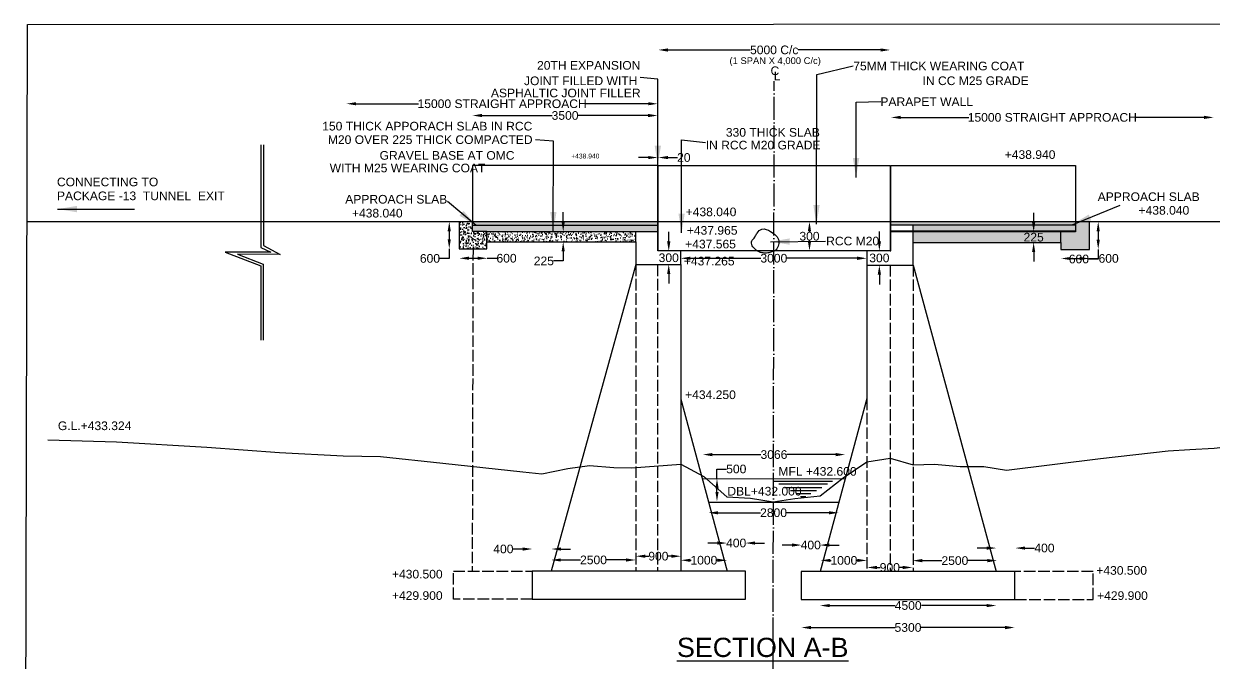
# Model space of a CAD drawing. Header units: inches. Extents: x -4107 to -2068, y -1295 to 315.
# Drawn here: x -4107 to -2868, y -350 to 315 of the extents above; entities that cross this region are included whole.
import ezdxf

# ---------------------------------------------------------------- set-up
doc = ezdxf.new("R2010")
doc.units = ezdxf.units.IN
doc.header["$MEASUREMENT"] = 0
doc.linetypes.add('ACAD_ISO02W100', pattern=[15, 12, -3])
doc.linetypes.add('ACAD_ISO04W100', pattern=[30, 24, -3, 0, -3])
doc.layers.add('DRAWING', color=2, linetype='Continuous')
doc.styles.get("Standard").update_dxf_attribs({"font": 'arial.ttf', "height": 9})
doc.dimstyles.get("Standard").update_dxf_attribs({"dimtxt": 9, "dimasz": 10, "dimexe": 0.18, "dimexo": 0.0625, "dimgap": 0.09, "dimtad": 0, "dimtih": 1, "dimtoh": 1, "dimdec": 4, "dimzin": 0, "dimdsep": 46, "dimtxsty": 'Standard', "dimcen": 0.09, "dimse1": 1, "dimse2": 1, "dimadec": 0, "dimazin": 0, "dimtfac": 1, "dimtdec": 4, "dimtofl": 0, "dimtmove": 0, "dimatfit": 3, "dimfxl": 1, "dimtolj": 1, "dimtzin": 0, "dimarcsym": 0})
pattern_1 = [(50, (0, 0), (7.172602, -0.627521), [0.75, -8.25]), (355, (0, 0), (-1.387513, 7.521921), [0.6, -6.6]), (100.4514, (0.598, -0.052), (5.785094, 6.894395), [0.637402, -7.011421]), (46.1842, (0, 2), (10.67241, -1.65519), [1.125, -12.375]), (96.6356, (0.889, 1.862), (9.346627, 9.74118), [0.956103, -10.51713]), (351.1842, (0, 2), (9.34662, 9.741186), [0.9, -9.9]), (21, (1, 1.5), (5.9690705, -4.026189), [0.75, -8.25]), (326, (1, 1.5), (2.433153, 7.2515), [0.6, -6.6]), (71.4514, (1.4974, 1.1645), (8.402226, 3.225305), [0.637402, -7.011421]), (37.5, (0, 0), (0.1215986, 3.3289385), [0, -6.52, 0, -6.7, 0, -6.625]), (7.5, (0, 0), (2.6306954, 3.944117), [0, -3.82, 0, -6.37, 0, -2.525]), (327.5, (-2.23, 0), (5.3382244, -0.2255487), [0, -2.5, 0, -7.8, 0, -10.35]), (317.5, (-3.23, 0), (5.8318617, 1.00105), [0, -3.25, 0, -5.18, 0, -7.35])]

# ---------------------------------------------------------------- blocks, each defined once
blk = doc.blocks.new('*D2')
at = {"color": 0, "lineweight": -2}
for p, q in [((-3436.3, 287.4), (-3350.5, 287.4)), ((-3214.9, 287.4), (-3300.6, 287.4))]:
    blk.add_line(p, q, dxfattribs=at)
at = {"color": 0}
for points in [[(-3436.3, 289), (-3436.3, 285.7), (-3446.3, 287.4)], [(-3214.9, 289), (-3214.9, 285.7), (-3204.9, 287.4)]]:
    blk.add_solid(points, dxfattribs=at)
at = {"layer": 'Defpoints', "color": 0}
for p in [(-3204.9, 287.4), (-3446.3, 167.4), (-3204.9, 167.4)]:
    blk.add_point(p, dxfattribs=at)
at = {"color": 0, "insert": (-3325.6, 287.4), "char_height": 9, "attachment_point": 5}
blk.add_mtext('\\A1;5000 C/c', dxfattribs=at)
blk = doc.blocks.new('*D3')
at = {"color": 0, "lineweight": -2}
for p, q in [((-3194.1, 217.2), (-3123.1, 217.2)), ((-2878.2, 217.2), (-2949.2, 217.2))]:
    blk.add_line(p, q, dxfattribs=at)
at = {"color": 0}
for points in [[(-3194.1, 218.9), (-3194.1, 215.6), (-3204.1, 217.2)], [(-2878.2, 218.9), (-2878.2, 215.6), (-2868.2, 217.2)]]:
    blk.add_solid(points, dxfattribs=at)
at = {"layer": 'Defpoints', "color": 0}
for p in [(-2868.2, 218), (-2868.2, 217.2), (-3204.1, 108.8)]:
    blk.add_point(p, dxfattribs=at)
at = {"color": 0, "insert": (-3036.2, 217.2), "char_height": 9, "attachment_point": 5}
blk.add_mtext('\\A1;15000 STRAIGHT APPROACH', dxfattribs=at)
blk = doc.blocks.new('*D4')
at = {"color": 0, "lineweight": -2}
for p, q in [((-3760.8, 231.4), (-3695.8, 231.4)), ((-3456.8, 231.4), (-3521.9, 231.4))]:
    blk.add_line(p, q, dxfattribs=at)
at = {"color": 0}
for points in [[(-3760.8, 233.1), (-3760.8, 229.8), (-3770.8, 231.4)], [(-3456.8, 233.1), (-3456.8, 229.8), (-3446.8, 231.4)]]:
    blk.add_solid(points, dxfattribs=at)
at = {"layer": 'Defpoints', "color": 0}
for p in [(-3770.8, 231.4), (-3770.8, 230.6), (-3446.8, 108.9)]:
    blk.add_point(p, dxfattribs=at)
at = {"color": 0, "insert": (-3608.8, 231.4), "char_height": 9, "attachment_point": 5}
blk.add_mtext('\\A1;15000 STRAIGHT APPROACH', dxfattribs=at)
blk = doc.blocks.new('*D5')
at = {"color": 0, "lineweight": -2}
for p, q in [((-3663.8, 98.8), (-3663.8, 90.5)), ((-3663.8, 80.5), (-3663.8, 70.5)), ((-3663.8, 70.5), (-3673.8, 70.5))]:
    blk.add_line(p, q, dxfattribs=at)
at = {"color": 0}
for points in [[(-3665.5, 98.8), (-3662.2, 98.8), (-3663.8, 108.8)], [(-3665.5, 90.5), (-3662.2, 90.5), (-3663.8, 80.5)]]:
    blk.add_solid(points, dxfattribs=at)
at = {"layer": 'Defpoints', "color": 0}
for p in [(-3653.4, 108.8), (-3663.8, 80.5), (-3653, 80.5)]:
    blk.add_point(p, dxfattribs=at)
at = {"color": 0, "insert": (-3683.9, 70.5), "char_height": 9, "attachment_point": 5}
blk.add_mtext('\\A1;600', dxfattribs=at)
blk = doc.blocks.new('*D6')
at = {"color": 0, "lineweight": -2}
for p, q in [((-3643.4, 70.7), (-3634.3, 70.7)), ((-3624.3, 70.7), (-3614.3, 70.7))]:
    blk.add_line(p, q, dxfattribs=at)
at = {"color": 0}
for points in [[(-3643.4, 72.4), (-3643.4, 69.1), (-3653.4, 70.7)], [(-3634.3, 72.4), (-3634.3, 69.1), (-3624.3, 70.7)]]:
    blk.add_solid(points, dxfattribs=at)
at = {"layer": 'Defpoints', "color": 0}
for p in [(-3653.4, 80.3), (-3624.3, 79.9), (-3624.3, 70.7)]:
    blk.add_point(p, dxfattribs=at)
at = {"color": 0, "insert": (-3604.2, 70.7), "char_height": 9, "attachment_point": 5}
blk.add_mtext('\\A1;600', dxfattribs=at)
blk = doc.blocks.new('*D7')
at = {"color": 0, "lineweight": -2}
for p, q in [((-3545.2, 108.5), (-3545.2, 118.5)), ((-3545.2, 77.9), (-3545.2, 67.9)), ((-3545.2, 67.9), (-3555.2, 67.9))]:
    blk.add_line(p, q, dxfattribs=at)
at = {"color": 0}
for points in [[(-3546.9, 108.5), (-3543.6, 108.5), (-3545.2, 98.5)], [(-3546.9, 77.9), (-3543.6, 77.9), (-3545.2, 87.9)]]:
    blk.add_solid(points, dxfattribs=at)
at = {"layer": 'Defpoints', "color": 0}
for p in [(-3594.8, 98.5), (-3594.8, 87.9), (-3545.2, 87.9)]:
    blk.add_point(p, dxfattribs=at)
at = {"color": 0, "insert": (-3565.4, 67.9), "char_height": 9, "attachment_point": 5}
blk.add_mtext('\\A1;225', dxfattribs=at)
blk = doc.blocks.new('*D8')
at = {"color": 0, "lineweight": -2}
for p, q in [((-3435.4, 88.2), (-3435.4, 98.2)), ((-3435.4, 54.3), (-3435.4, 44.3))]:
    blk.add_line(p, q, dxfattribs=at)
at = {"color": 0}
for points in [[(-3437.1, 88.2), (-3433.7, 88.2), (-3435.4, 78.2)], [(-3437.1, 54.3), (-3433.7, 54.3), (-3435.4, 64.3)]]:
    blk.add_solid(points, dxfattribs=at)
at = {"layer": 'Defpoints', "color": 0}
for p in [(-3435.3, 78.2), (-3435.5, 64.3), (-3435.4, 64.3)]:
    blk.add_point(p, dxfattribs=at)
at = {"color": 0, "insert": (-3435.4, 71.2), "char_height": 9, "attachment_point": 5}
blk.add_mtext('\\A1;300', dxfattribs=at)
blk = doc.blocks.new('*D9')
at = {"color": 0, "lineweight": -2}
for p, q in [((-3456.8, 175.5), (-3466.8, 175.5)), ((-3436.3, 175.5), (-3426.3, 175.5))]:
    blk.add_line(p, q, dxfattribs=at)
at = {"color": 0}
for points in [[(-3456.8, 177.1), (-3456.8, 173.8), (-3446.8, 175.5)], [(-3436.3, 177.1), (-3436.3, 173.8), (-3446.3, 175.5)]]:
    blk.add_solid(points, dxfattribs=at)
at = {"layer": 'Defpoints', "color": 0}
for p in [(-3446.3, 175.5), (-3446.8, 160.6), (-3446.3, 160.6)]:
    blk.add_point(p, dxfattribs=at)
at = {"color": 0, "insert": (-3419.7, 175.5), "char_height": 9, "attachment_point": 5}
blk.add_mtext('\\A1;20', dxfattribs=at)
blk = doc.blocks.new('*D10')
at = {"color": 0, "lineweight": -2}
for p, q in [((-3629.6, 219.2), (-3556.8, 219.2)), ((-3456.9, 219.2), (-3529.8, 219.2))]:
    blk.add_line(p, q, dxfattribs=at)
at = {"color": 0}
for points in [[(-3629.6, 220.9), (-3629.6, 217.5), (-3639.6, 219.2)], [(-3456.9, 220.9), (-3456.9, 217.5), (-3446.9, 219.2)]]:
    blk.add_solid(points, dxfattribs=at)
at = {"layer": 'Defpoints', "color": 0}
for p in [(-3639.6, 219.2), (-3639.6, 167.4), (-3446.9, 167.4)]:
    blk.add_point(p, dxfattribs=at)
at = {"color": 0, "insert": (-3543.3, 219.2), "char_height": 9, "attachment_point": 5}
blk.add_mtext('\\A1;3500', dxfattribs=at)
blk = doc.blocks.new('*D11')
at = {"color": 0, "lineweight": -2}
for p, q in [((-3412.8, 70.7), (-3339.6, 70.7)), ((-3239.3, 70.7), (-3312.5, 70.7))]:
    blk.add_line(p, q, dxfattribs=at)
at = {"color": 0}
for points in [[(-3412.8, 72.4), (-3412.8, 69), (-3422.8, 70.7)], [(-3239.3, 72.4), (-3239.3, 69), (-3229.3, 70.7)]]:
    blk.add_solid(points, dxfattribs=at)
at = {"layer": 'Defpoints', "color": 0}
for p in [(-3422.8, 72.7), (-3229.3, 70.7), (-3229.3, 70.7)]:
    blk.add_point(p, dxfattribs=at)
at = {"color": 0, "insert": (-3326, 70.7), "char_height": 9, "attachment_point": 5}
blk.add_mtext('\\A1;3000', dxfattribs=at)
blk = doc.blocks.new('*D12')
at = {"color": 0, "lineweight": -2}
for p, q in [((-3288.9, 98.9), (-3288.9, 98.3)), ((-3288.9, 88.4), (-3288.9, 89))]:
    blk.add_line(p, q, dxfattribs=at)
at = {"color": 0}
for points in [[(-3290.6, 98.9), (-3287.3, 98.9), (-3288.9, 108.9)], [(-3290.6, 88.4), (-3287.3, 88.4), (-3288.9, 78.4)]]:
    blk.add_solid(points, dxfattribs=at)
at = {"layer": 'Defpoints', "color": 0}
for p in [(-3288.9, 108.9), (-3288.9, 108.9), (-3288.8, 78.4)]:
    blk.add_point(p, dxfattribs=at)
at = {"color": 0, "insert": (-3288.9, 93.6), "char_height": 9, "attachment_point": 5}
blk.add_mtext('\\A1;300', dxfattribs=at)
blk = doc.blocks.new('*D13')
at = {"color": 0, "lineweight": -2}
for p, q in [((-3216.2, 88.4), (-3216.2, 98.4)), ((-3216.2, 53.6), (-3216.2, 43.6))]:
    blk.add_line(p, q, dxfattribs=at)
at = {"color": 0}
for points in [[(-3217.9, 88.4), (-3214.5, 88.4), (-3216.2, 78.4)], [(-3217.9, 53.6), (-3214.5, 53.6), (-3216.2, 63.6)]]:
    blk.add_solid(points, dxfattribs=at)
at = {"layer": 'Defpoints', "color": 0}
for p in [(-3215.6, 78.4), (-3216.2, 63.6), (-3215.4, 63.6)]:
    blk.add_point(p, dxfattribs=at)
at = {"color": 0, "insert": (-3216.2, 71), "char_height": 9, "attachment_point": 5}
blk.add_mtext('\\A1;300', dxfattribs=at)
blk = doc.blocks.new('*D14')
at = {"color": 0, "lineweight": -2}
for p, q in [((-3055.6, 108.1), (-3055.6, 118.1)), ((-3055.6, 77.2), (-3055.6, 67.2))]:
    blk.add_line(p, q, dxfattribs=at)
at = {"color": 0}
for points in [[(-3057.3, 108.1), (-3054, 108.1), (-3055.6, 98.1)], [(-3057.3, 77.2), (-3054, 77.2), (-3055.6, 87.2)]]:
    blk.add_solid(points, dxfattribs=at)
at = {"layer": 'Defpoints', "color": 0}
for p in [(-3055.8, 98.1), (-3055.6, 87.2), (-3055.6, 87.2)]:
    blk.add_point(p, dxfattribs=at)
at = {"color": 0, "insert": (-3055.6, 92.6), "char_height": 9, "attachment_point": 5}
blk.add_mtext('\\A1;225', dxfattribs=at)
blk = doc.blocks.new('*D15')
at = {"color": 0, "lineweight": -2}
for p, q in [((-3017.1, 70.5), (-3007.7, 70.5)), ((-2997.7, 70.5), (-2987.7, 70.5))]:
    blk.add_line(p, q, dxfattribs=at)
at = {"color": 0}
for points in [[(-3017.1, 72.1), (-3017.1, 68.8), (-3027.1, 70.5)], [(-3007.7, 72.1), (-3007.7, 68.8), (-2997.7, 70.5)]]:
    blk.add_solid(points, dxfattribs=at)
at = {"layer": 'Defpoints', "color": 0}
for p in [(-3027.1, 79.9), (-2997.7, 79.9), (-2997.7, 70.5)]:
    blk.add_point(p, dxfattribs=at)
at = {"color": 0, "insert": (-2977.6, 70.5), "char_height": 9, "attachment_point": 5}
blk.add_mtext('\\A1;600', dxfattribs=at)
blk = doc.blocks.new('*D16')
at = {"color": 0, "lineweight": -2}
for p, q in [((-2988.4, 98.8), (-2988.4, 89.9)), ((-2988.4, 79.9), (-2988.4, 69.9)), ((-2988.4, 69.9), (-2998.4, 69.9))]:
    blk.add_line(p, q, dxfattribs=at)
at = {"color": 0}
for points in [[(-2990.1, 98.8), (-2986.8, 98.8), (-2988.4, 108.8)], [(-2990.1, 89.9), (-2986.8, 89.9), (-2988.4, 79.9)]]:
    blk.add_solid(points, dxfattribs=at)
at = {"layer": 'Defpoints', "color": 0}
for p in [(-2997.6, 108.8), (-2997.7, 79.9), (-2988.4, 79.9)]:
    blk.add_point(p, dxfattribs=at)
at = {"color": 0, "insert": (-3008.5, 69.9), "char_height": 9, "attachment_point": 5}
blk.add_mtext('\\A1;600', dxfattribs=at)
blk = doc.blocks.new('*D17')
at = {"color": 0, "lineweight": -2}
for p, q in [((-3389.9, -133.5), (-3339.4, -133.5)), ((-3261.8, -133.5), (-3312.4, -133.5))]:
    blk.add_line(p, q, dxfattribs=at)
at = {"color": 0}
for points in [[(-3389.9, -131.8), (-3389.9, -135.2), (-3399.9, -133.5)], [(-3261.8, -131.8), (-3261.8, -135.2), (-3251.8, -133.5)]]:
    blk.add_solid(points, dxfattribs=at)
at = {"layer": 'Defpoints', "color": 0}
for p in [(-3251.8, -133.5), (-3399.9, -158.4), (-3251.8, -158.6)]:
    blk.add_point(p, dxfattribs=at)
at = {"color": 0, "insert": (-3325.9, -133.5), "char_height": 9, "attachment_point": 5}
blk.add_mtext('\\A1;3066', dxfattribs=at)
blk = doc.blocks.new('*D18')
at = {"color": 0, "lineweight": -2}
for p, q in [((-3385.2, -158.5), (-3385.2, -148.5)), ((-3385.2, -148.5), (-3375.2, -148.5)), ((-3385.2, -172.3), (-3385.2, -168.5))]:
    blk.add_line(p, q, dxfattribs=at)
at = {"color": 0}
for points in [[(-3386.8, -168.5), (-3383.5, -168.5), (-3385.2, -158.5)], [(-3386.8, -172.3), (-3383.5, -172.3), (-3385.2, -182.3)]]:
    blk.add_solid(points, dxfattribs=at)
at = {"layer": 'Defpoints', "color": 0}
for p in [(-3385.2, -158.5), (-3384.1, -158.5), (-3384.8, -182.3)]:
    blk.add_point(p, dxfattribs=at)
at = {"color": 0, "insert": (-3365.1, -148.5), "char_height": 9, "attachment_point": 5}
blk.add_mtext('\\A1;500', dxfattribs=at)
blk = doc.blocks.new('*D19')
at = {"color": 0, "lineweight": -2}
for p, q in [((-3384, -194), (-3339.9, -194)), ((-3268.5, -194), (-3312.7, -194))]:
    blk.add_line(p, q, dxfattribs=at)
at = {"color": 0}
for points in [[(-3384, -192.4), (-3384, -195.7), (-3394, -194)], [(-3268.5, -192.4), (-3268.5, -195.7), (-3258.5, -194)]]:
    blk.add_solid(points, dxfattribs=at)
at = {"layer": 'Defpoints', "color": 0}
for p in [(-3394, -182.9), (-3258.5, -182.8), (-3258.5, -194)]:
    blk.add_point(p, dxfattribs=at)
at = {"color": 0, "insert": (-3326.3, -194), "char_height": 9, "attachment_point": 5}
blk.add_mtext('\\A1;2800', dxfattribs=at)
blk = doc.blocks.new('*D20')
at = {"layer": 'Defpoints', "color": 0, "lineweight": -2}
for p, q in [((-3587.3, -231.7), (-3597.3, -231.7)), ((-3547.5, -231.7), (-3537.5, -231.7))]:
    blk.add_line(p, q, dxfattribs=at)
at = {"layer": 'Defpoints', "color": 0}
for p in [(-3557.5, -231.7), (-3577.3, -254.8), (-3557.5, -254.7)]:
    blk.add_point(p, dxfattribs=at)
for points in [[(-3587.3, -230.1), (-3587.3, -233.4), (-3577.3, -231.7)], [(-3547.5, -230.1), (-3547.5, -233.4), (-3557.5, -231.7)]]:
    blk.add_solid(points, dxfattribs=at)
at = {"layer": 'Defpoints', "color": 0, "insert": (-3607.5, -231.7), "char_height": 9, "attachment_point": 5}
blk.add_mtext('\\A1;400', dxfattribs=at)
blk = doc.blocks.new('*D21')
at = {"layer": 'Defpoints', "color": 0, "lineweight": -2}
for p, q in [((-3547.7, -243.1), (-3527.3, -243.1)), ((-3479.8, -243.1), (-3500.1, -243.1))]:
    blk.add_line(p, q, dxfattribs=at)
at = {"layer": 'Defpoints', "color": 0}
for p in [(-3469.8, -243.1), (-3557.7, -254.5), (-3469.8, -254.2)]:
    blk.add_point(p, dxfattribs=at)
for points in [[(-3547.7, -241.5), (-3547.7, -244.8), (-3557.7, -243.1)], [(-3479.8, -241.5), (-3479.8, -244.8), (-3469.8, -243.1)]]:
    blk.add_solid(points, dxfattribs=at)
at = {"layer": 'Defpoints', "color": 0, "insert": (-3513.7, -243.1), "char_height": 9, "attachment_point": 5}
blk.add_mtext('\\A1;2500', dxfattribs=at)
blk = doc.blocks.new('*D22')
at = {"layer": 'Defpoints', "color": 0, "lineweight": -2}
for p, q in [((-3459.7, -239.2), (-3456.2, -239.2)), ((-3432.7, -239.2), (-3436.2, -239.2))]:
    blk.add_line(p, q, dxfattribs=at)
at = {"layer": 'Defpoints', "color": 0}
for p in [(-3469.7, -243.1), (-3422.7, -239.2), (-3422.7, -243.7)]:
    blk.add_point(p, dxfattribs=at)
for points in [[(-3459.7, -237.5), (-3459.7, -240.9), (-3469.7, -239.2)], [(-3432.7, -237.5), (-3432.7, -240.9), (-3422.7, -239.2)]]:
    blk.add_solid(points, dxfattribs=at)
at = {"layer": 'Defpoints', "color": 0, "insert": (-3446.2, -239.2), "char_height": 9, "attachment_point": 5}
blk.add_mtext('\\A1;900', dxfattribs=at)
blk = doc.blocks.new('*D23')
at = {"layer": 'Defpoints', "color": 0, "lineweight": -2}
for p, q in [((-3412.8, -243.4), (-3411.9, -243.4)), ((-3384.7, -243.4), (-3385.7, -243.4))]:
    blk.add_line(p, q, dxfattribs=at)
at = {"layer": 'Defpoints', "color": 0}
for p in [(-3374.7, -243.4), (-3422.8, -254.8), (-3374.7, -254.8)]:
    blk.add_point(p, dxfattribs=at)
for points in [[(-3412.8, -241.8), (-3412.8, -245.1), (-3422.8, -243.4)], [(-3384.7, -241.8), (-3384.7, -245.1), (-3374.7, -243.4)]]:
    blk.add_solid(points, dxfattribs=at)
at = {"layer": 'Defpoints', "color": 0, "insert": (-3398.8, -243.4), "char_height": 9, "attachment_point": 5}
blk.add_mtext('\\A1;1000', dxfattribs=at)
blk = doc.blocks.new('*D24')
at = {"layer": 'Defpoints', "color": 0, "lineweight": -2}
for p, q in [((-3384.8, -225.5), (-3394.8, -225.5)), ((-3345.6, -225.5), (-3335.6, -225.5))]:
    blk.add_line(p, q, dxfattribs=at)
at = {"layer": 'Defpoints', "color": 0}
for p in [(-3355.6, -225.5), (-3374.8, -254.7), (-3355.6, -255.1)]:
    blk.add_point(p, dxfattribs=at)
for points in [[(-3384.8, -223.8), (-3384.8, -227.2), (-3374.8, -225.5)], [(-3345.6, -223.8), (-3345.6, -227.2), (-3355.6, -225.5)]]:
    blk.add_solid(points, dxfattribs=at)
at = {"layer": 'Defpoints', "color": 0, "insert": (-3365.2, -225.5), "char_height": 9, "attachment_point": 5}
blk.add_mtext('\\A1;400', dxfattribs=at)
blk = doc.blocks.new('*D25')
at = {"layer": 'Defpoints', "color": 0, "lineweight": -2}
for p, q in [((-3307.2, -227.6), (-3317.2, -227.6)), ((-3268.1, -227.6), (-3258.1, -227.6))]:
    blk.add_line(p, q, dxfattribs=at)
at = {"layer": 'Defpoints', "color": 0}
for p in [(-3278.1, -227.6), (-3297.2, -254.7), (-3278.1, -255)]:
    blk.add_point(p, dxfattribs=at)
for points in [[(-3307.2, -225.9), (-3307.2, -229.3), (-3297.2, -227.6)], [(-3268.1, -225.9), (-3268.1, -229.3), (-3278.1, -227.6)]]:
    blk.add_solid(points, dxfattribs=at)
at = {"layer": 'Defpoints', "color": 0, "insert": (-3287.6, -227.6), "char_height": 9, "attachment_point": 5}
blk.add_mtext('\\A1;400', dxfattribs=at)
blk = doc.blocks.new('*D26')
at = {"layer": 'Defpoints', "color": 0, "lineweight": -2}
for p, q in [((-3267.2, -243.6), (-3266.2, -243.6)), ((-3239.1, -243.6), (-3240.1, -243.6))]:
    blk.add_line(p, q, dxfattribs=at)
at = {"layer": 'Defpoints', "color": 0}
for p in [(-3229.1, -243.6), (-3277.2, -254.9), (-3229.1, -255)]:
    blk.add_point(p, dxfattribs=at)
for points in [[(-3267.2, -241.9), (-3267.2, -245.2), (-3277.2, -243.6)], [(-3239.1, -241.9), (-3239.1, -245.2), (-3229.1, -243.6)]]:
    blk.add_solid(points, dxfattribs=at)
at = {"layer": 'Defpoints', "color": 0, "insert": (-3253.1, -243.6), "char_height": 9, "attachment_point": 5}
blk.add_mtext('\\A1;1000', dxfattribs=at)
blk = doc.blocks.new('*D27')
at = {"layer": 'Defpoints', "color": 0, "lineweight": -2}
for p, q in [((-3218.8, -250.9), (-3215.3, -250.9)), ((-3191.8, -250.9), (-3195.3, -250.9))]:
    blk.add_line(p, q, dxfattribs=at)
at = {"layer": 'Defpoints', "color": 0}
for p in [(-3228.8, -254.8), (-3181.8, -250.9), (-3181.8, -255.4)]:
    blk.add_point(p, dxfattribs=at)
for points in [[(-3218.8, -249.2), (-3218.8, -252.6), (-3228.8, -250.9)], [(-3191.8, -249.2), (-3191.8, -252.6), (-3181.8, -250.9)]]:
    blk.add_solid(points, dxfattribs=at)
at = {"layer": 'Defpoints', "color": 0, "insert": (-3205.3, -250.9), "char_height": 9, "attachment_point": 5}
blk.add_mtext('\\A1;900', dxfattribs=at)
blk = doc.blocks.new('*D28')
at = {"layer": 'Defpoints', "color": 0, "lineweight": -2}
for p, q in [((-3171.6, -243.8), (-3151.2, -243.8)), ((-3103.7, -243.8), (-3124, -243.8))]:
    blk.add_line(p, q, dxfattribs=at)
at = {"layer": 'Defpoints', "color": 0}
for p in [(-3093.7, -243.8), (-3181.6, -255.2), (-3093.7, -254.9)]:
    blk.add_point(p, dxfattribs=at)
for points in [[(-3171.6, -242.1), (-3171.6, -245.5), (-3181.6, -243.8)], [(-3103.7, -242.1), (-3103.7, -245.5), (-3093.7, -243.8)]]:
    blk.add_solid(points, dxfattribs=at)
at = {"layer": 'Defpoints', "color": 0, "insert": (-3137.6, -243.8), "char_height": 9, "attachment_point": 5}
blk.add_mtext('\\A1;2500', dxfattribs=at)
blk = doc.blocks.new('*D29')
at = {"layer": 'Defpoints', "color": 0, "lineweight": -2}
for p, q in [((-3104.4, -230.7), (-3114.4, -230.7)), ((-3064.6, -230.7), (-3054.6, -230.7))]:
    blk.add_line(p, q, dxfattribs=at)
at = {"layer": 'Defpoints', "color": 0}
for p in [(-3074.6, -230.7), (-3094.4, -254.9), (-3074.6, -254.8)]:
    blk.add_point(p, dxfattribs=at)
for points in [[(-3104.4, -229.1), (-3104.4, -232.4), (-3094.4, -230.7)], [(-3064.6, -229.1), (-3064.6, -232.4), (-3074.6, -230.7)]]:
    blk.add_solid(points, dxfattribs=at)
at = {"layer": 'Defpoints', "color": 0, "insert": (-3044.4, -230.7), "char_height": 9, "attachment_point": 5}
blk.add_mtext('\\A1;400', dxfattribs=at)
blk = doc.blocks.new('*D30')
at = {"layer": 'Defpoints', "color": 0, "lineweight": -2}
for p, q in [((-3267.9, -290.5), (-3199.9, -290.5)), ((-3104.5, -290.5), (-3172.5, -290.5))]:
    blk.add_line(p, q, dxfattribs=at)
at = {"layer": 'Defpoints', "color": 0}
for p in [(-3277.9, -255.2), (-3094.5, -255.2), (-3094.5, -290.5)]:
    blk.add_point(p, dxfattribs=at)
for points in [[(-3267.9, -288.9), (-3267.9, -292.2), (-3277.9, -290.5)], [(-3104.5, -288.9), (-3104.5, -292.2), (-3094.5, -290.5)]]:
    blk.add_solid(points, dxfattribs=at)
at = {"layer": 'Defpoints', "color": 0, "insert": (-3186.2, -290.5), "char_height": 9, "attachment_point": 5}
blk.add_mtext('\\A1;4500', dxfattribs=at)
blk = doc.blocks.new('*D31')
at = {"layer": 'Defpoints', "color": 0, "lineweight": -2}
for p, q in [((-3287.4, -313.4), (-3199.9, -313.4)), ((-3085.3, -313.4), (-3172.8, -313.4))]:
    blk.add_line(p, q, dxfattribs=at)
at = {"layer": 'Defpoints', "color": 0}
for p in [(-3297.4, -284), (-3075.3, -283.9), (-3075.3, -313.4)]:
    blk.add_point(p, dxfattribs=at)
for points in [[(-3287.4, -311.7), (-3287.4, -315.1), (-3297.4, -313.4)], [(-3085.3, -311.7), (-3085.3, -315.1), (-3075.3, -313.4)]]:
    blk.add_solid(points, dxfattribs=at)
at = {"layer": 'Defpoints', "color": 0, "insert": (-3186.4, -313.4), "char_height": 9, "attachment_point": 5}
blk.add_mtext('\\A1;5300', dxfattribs=at)

msp = doc.modelspace()

# ---------------------------------------------------------------- hatches: boundary and pattern name
at = {"layer": 'Defpoints'}
h = msp.add_hatch(dxfattribs=at)
h.set_pattern_fill('AR-CONC', color=0, style=0)
h.set_pattern_definition(pattern_1)
h.paths.add_polyline_path([(-3624.73365, 98.50486), (-3639.50245, 98.50486), (-3639.50245, 108.93162), (-3653.44991, 108.93162), (-3653.44991, 80.49266), (-3624.73365, 80.49266), (-3624.73365, 87.90115)])
h = msp.add_hatch(dxfattribs=at)
h.set_pattern_fill('AR-CONC', color=0, style=0)
h.set_pattern_definition(pattern_1)
h.paths.add_polyline_path([(-3446.81781, 105.27636), (-3639.50245, 105.27636), (-3639.50245, 98.50486), (-3624.73365, 98.50486), (-3446.81781, 98.50486)])
h.paths.add_polyline_path([(-3446.81781, 108.93162), (-3639.50245, 108.93162), (-3639.50245, 105.27636), (-3446.81781, 105.27636)])
h = msp.add_hatch(dxfattribs=at)
h.set_pattern_fill('AR-CONC', color=0, style=0)
h.set_pattern_definition(pattern_1)
h.paths.add_polyline_path([(-3012.16871, 108.93162), (-3204.20526, 108.93162), (-3204.20526, 105.40364), (-3012.16871, 105.40364)])
h.paths.add_polyline_path([(-3012.16871, 105.40364), (-3180.93989, 105.40364), (-3180.93989, 99.42205), (-3012.16871, 99.42205)])
h.paths.add_polyline_path([(-3027.23217, 98.12265), (-3180.93989, 98.12265), (-3180.93989, 87.2653), (-3027.23217, 87.2653)])
h.paths.add_polyline_path([(-2997.67121, 108.93162), (-3012.16871, 108.93162), (-3012.16871, 98.12265), (-3027.23217, 98.12265), (-3027.23217, 87.2653), (-3027.23217, 79.97187), (-2997.67121, 79.97187)])
h.paths.add_polyline_path([(-3067.93667, 99.48747), (-3043.33094, 99.48747), (-3043.33094, 85.79716), (-3067.93667, 85.79716)], flags=9)
h = msp.add_hatch(dxfattribs=at)
h.set_pattern_fill('AR-CONC', color=0, style=0)
h.set_pattern_definition(pattern_1)
h.paths.add_polyline_path([(-3469.76968, 98.50486), (-3624.73365, 98.50486), (-3624.73365, 87.90115), (-3469.76968, 87.90115)])

# ---------------------------------------------------------------- linework, layer by layer
at = {"color": 0}
for points in [[(-2551.29851, -1294.71194), (-4106.59373, -1294.71194), (-4102.88209, 313.93324), (-2549.93104, 314.57726)], [(-3860.0778, 188.72683), (-3860.0778, 82.02502), (-3849.65024, 77.10569), (-3896.9726, 77.10569), (-3859.87892, 62.94217), (-3859.87892, -14.3625)], [(-3857.25146, 188.54553), (-3857.25146, 83.88245), (-3839.95764, 74.69474), (-3884.04923, 74.80744), (-3857.35666, 64.63272), (-3857.35666, -14.38692)], [(-3446.81781, 108.93162), (-3446.81781, 167.36336), (-3639.50245, 167.36336), (-3639.50245, 108.93162)], [(-3446.29991, 78.27873), (-3446.29991, 167.36336), (-3204.85823, 167.36336), (-3204.85823, 78.40364), (-3422.73906, 78.27873)], [(-3204.85823, 78.40364), (-3204.20526, 78.40364), (-3204.20526, 167.36336), (-3012.16871, 167.36336), (-3012.16871, 98.12265), (-3204.20526, 98.12265)], [(-4103.12837, 108.93162), (-2548.7868, 108.93162)], [(-3653.44991, 108.93162), (-3653.44991, 80.49266), (-3624.73365, 80.49266), (-3624.73365, 87.90115), (-3624.73365, 98.50486), (-3639.50245, 98.50486), (-3639.50245, 108.93162)], [(-3639.50245, 105.27636), (-3446.81781, 105.27636), (-3446.81781, 108.93162)], [(-3624.73365, 98.50486), (-3446.81781, 98.50486), (-3446.81781, 105.27636)], [(-3229.28038, 78.38964), (-3229.28038, 63.68279), (-3180.93989, 63.68279), (-3180.93989, 105.40364)], [(-3204.20526, 105.40364), (-3012.16871, 105.40364)], [(-3204.20526, 99.42205), (-3012.16871, 99.42205)], [(-3027.23217, 87.2653), (-3027.23217, 79.97187), (-2997.67121, 79.97187), (-2997.67121, 108.93162)], [(-3624.73365, 87.90115), (-3469.76968, 87.90115), (-3469.76968, 98.50486)], [(-3469.76968, 87.90115), (-3469.76968, 64.26332), (-3422.73906, 64.26332), (-3422.73906, 78.27873), (-3446.81781, 78.27873), (-3446.81781, 98.50486)], [(-3180.93989, 87.2653), (-3027.23217, 87.2653), (-3027.23217, 98.12265)], [(-3469.76968, 64.26332), (-3557.63288, -254.78809), (-3577.41032, -254.78809), (-3577.41032, -283.77737), (-3355.42593, -283.77737), (-3355.42593, -254.78809), (-3557.63288, -254.78809)], [(-3422.73906, 64.26332), (-3422.73906, -75.7642), (-3374.73776, -254.78809)], [(-3229.28038, 63.68279), (-3229.28038, -75.14933), (-3277.86415, -254.9594), (-3297.51042, -254.9594), (-3297.51042, -284.19965), (-3075.16529, -284.19965), (-3075.16529, -254.9594), (-3277.86415, -254.9594)], [(-3180.93989, 63.68279), (-3094.5078, -254.9594)], [(-3422.73906, -75.7642), (-3422.73906, -254.78809)], [(-4081.662, -118.25192), (-4010.16723, -120.08836), (-3916.24595, -125.76412), (-3840.41027, -131.19401), (-3774.09575, -134.84653), (-3735.4669, -135.35098), (-3670.50849, -142.56604), (-3587.27015, -151.28028), (-3567.3948, -153.46185), (-3540.39929, -147.95664), (-3517.8968, -144.83201), (-3492.391, -146.93178), (-3473.89661, -147.39961), (-3422.73906, -143.45691), (-3399.01749, -156.3829), (-3374.79653, -177.43909), (-3350.39764, -178.65066), (-3326.59668, -182.5311), (-3304.24712, -179.09156), (-3277.87665, -176.46291), (-3253.69287, -157.56869), (-3229.28038, -141.08923), (-3204.87316, -137.30013), (-3180.93989, -144.12344), (-3158.72525, -143.34306), (-3132.21061, -145.80101), (-3107.47289, -145.80101), (-3083.86074, -149.76592), (-2985.96303, -137.5337), (-2915.65925, -129.50583), (-2893.24817, -128.12791), (-2867.82014, -126.9222), (-2843.92566, -124.00558)], [(-3400.59581, -158.34885), (-3251.83198, -158.61351)], [(-3325.84764, -161.21364), (-3264.98891, -161.21364)], [(-3270.19845, -164.09733), (-3320.71694, -164.09733)], [(-3314.7541, -167.57261), (-3275.99565, -167.57261)], [(-3281.4616, -171.10305), (-3308.57042, -171.10305)], [(-3302.77322, -174.08186), (-3287.47964, -174.08186)], [(-3298.13546, -177.17099), (-3292.83515, -177.17099)]]:
    msp.add_lwpolyline(points, dxfattribs=at)
at = {"color": 0, "linetype": 'ACAD_ISO04W100'}
msp.add_lwpolyline([(-3328.4637, -1169.8167), (-3325.57371, 254.92723)], dxfattribs=at)
at = {"color": 0, "linetype": 'ACAD_ISO02W100'}
for points in [[(-3639.09178, 80.49266), (-3639.92926, -254.78809)], [(-3469.76968, 64.26332), (-3469.76968, -254.78809)], [(-3447.00938, 64.26332), (-3447.00938, -254.78809)], [(-3204.87316, 63.68279), (-3204.87316, -254.9594)], [(-3180.93989, 63.68279), (-3180.93989, -254.9594)], [(-3229.28038, -75.14933), (-3229.28038, -254.9594)], [(-3577.41032, -283.77737), (-3659.49355, -283.77737), (-3659.49355, -254.78809), (-3577.41032, -254.78809)], [(-3075.16529, -284.19965), (-2993.84677, -284.19965), (-2993.84677, -254.9594), (-3075.16529, -254.9594)]]:
    msp.add_lwpolyline(points, dxfattribs=at)
at = {"color": 0}
msp.add_spline([(-3345.43104, 93.38831), (-3343.41851, 96.92239), (-3338.35669, 101.0658), (-3329.45276, 98.6285), (-3323.72009, 94.1195), (-3320.79277, 88.69652), (-3321.46362, 83.45633), (-3325.0615, 78.33473), (-3327.86713, 77.36309), (-3332.3191, 76.2663), (-3337.015, 76.20537), (-3340.97907, 77.18029), (-3344.88217, 79.55665), (-3348.54132, 83.82192), (-3348.96822, 88.81838), (-3346.4678, 91.56034), (-3345.49203, 93.51018)], degree=3, dxfattribs=at)
at = {"layer": 'DRAWING', "color": 0}
msp.add_lwpolyline([(-3394.01818, -182.92454), (-3258.54017, -182.92454)], dxfattribs=at)

# ---------------------------------------------------------------- texts
at = {"layer": 'Defpoints', "color": 0}
for s, height, p in [('(1 SPAN X 4,000 C/c)', 7, (-3372.15856, 272.72055)), ('C', 9, (-3329.46077, 261.21452)), ('L', 9, (-3326.05225, 255.9376))]:
    msp.add_text(s, height=height, dxfattribs=at).set_placement(p)
at = {"layer": 'DRAWING', "color": 0}
for s, height, p in [('20TH EXPANSION ', 9, (-3572.46508, 266.86722)), ('75MM THICK WEARING COAT', 9, (-3243.35562, 266.18371)), ('JOINT FILLED WITH', 9, (-3586.04316, 250.79248)), ('IN CC M25 GRADE', 9, (-3171.23121, 250.8595)), ('ASPHALTIC JOINT FILLER', 9, (-3620.45783, 238.11639)), ('PARAPET WALL', 9, (-3215.12562, 229.03422)), ('150 THICK APPORACH SLAB IN RCC', 9, (-3796.0224, 203.63222)), ('M20 OVER 225 THICK COMPACTED', 9, (-3790.16743, 189.59195)), ('330 THICK SLAB', 9, (-3375.94363, 197.17563)), ('IN RCC M20 GRADE', 9, (-3396.88792, 183.93392)), ('GRAVEL BASE AT OMC', 9, (-3736.29411, 173.19984)), ('+438.940', 5, (-3536.87136, 174.52335)), ('+438.940', 9, (-3085.73215, 174.06773)), ('WITH M25 WEARING COAT', 9, (-3788.23787, 160.11349)), ('CONNECTING TO', 9, (-4072.10668, 145.6052)), ('PACKAGE -13  TUNNEL  EXIT', 9, (-4072.10668, 131.14749)), ('APPROACH SLAB', 9, (-3772.09307, 127.60037)), ('APPROACH SLAB', 9, (-2988.98671, 130.24415)), ('+438.040', 9, (-2946.46162, 116.08506)), ('  +438.040', 9, (-3772.09307, 113.14266)), ('+438.040', 9, (-3417.7873, 114.46406)), ('+437.965', 9, (-3416.59837, 95.22499)), ('+437.565', 9, (-3418.26287, 80.97382)), ('RCC M20', 9, (-3271.55884, 84.13339)), ('+437.265', 9, (-3419.64151, 63.27893)), ('+434.250', 9, (-3418.34477, -75.72901)), ('G.L.+433.324', 9, (-4071.15558, -108.02248)), ('MFL +432.600', 9, (-3321.26694, -155.45243)), ('DBL+432.000', 9, (-3374.36803, -176.06676)), ('+430.500', 9, (-3723.48397, -262.33629)), ('+430.500', 9, (-2990.43531, -258.47873)), ('+429.900', 9, (-3723.48397, -284.63633)), ('+429.900', 9, (-2989.60492, -284.68952)), ('%%USECTION A-B', 20, (-3426.84529, -344.02538))]:
    msp.add_text(s, height=height, dxfattribs=at).set_placement(p)

# ---------------------------------------------------------------- dimensions: what is measured, and where the dimension line sits
at = {"color": 0}
for base, p1, p2, text, picture, middle in [((-3204.85187, 287.35469), (-3446.31092, 167.35209), (-3204.85187, 167.36331), '5000 C/c', '*D2', (-3325.5814, 287.35469)), ((-3770.83845, 231.42549), (-3446.83646, 108.93195), (-3770.83845, 230.64633), '15000 STRAIGHT APPROACH', '*D4', (-3608.83745, 231.42549)), ((-2868.22421, 217.2417), (-3204.14928, 108.80397), (-2868.22421, 218.0318), '15000 STRAIGHT APPROACH', '*D3', (-3036.18674, 217.2417)), ((-3639.60852, 219.21388), (-3446.94917, 167.35932), (-3639.60852, 167.3649), '3500', '*D10', (-3543.27885, 219.21388)), ((-3624.25661, 70.73927), (-3653.42421, 80.31504), (-3624.25661, 79.90756), '600', '*D6', (-3604.21504, 70.73927)), ((-3229.27588, 70.69128), (-3422.82012, 72.66688), (-3229.27588, 70.69128), '3000', '*D11', (-3326.048, 70.69128)), ((-2997.66416, 70.48037), (-3027.11585, 79.92746), (-2997.66416, 79.92746), '600', '*D15', (-2977.62259, 70.48037)), ((-3251.84421, -133.49397), (-3399.94001, -158.36576), (-3251.84421, -158.60221), '3066', '*D17', (-3325.89211, -133.49397)), ((-3258.54017, -194.02381), (-3394.01818, -182.92454), (-3258.54017, -182.78224), '2800', '*D19', (-3326.27918, -194.02381))]:
    dim = msp.add_linear_dim(base=base, p1=p1, p2=p2, text=text, dimstyle='Standard', dxfattribs=at)
    dim.commit()
    dim.dimension.update_dxf_attribs({"geometry": picture, "text_midpoint": middle})
dim = msp.add_linear_dim(base=(-3446.31076, 175.46639), p1=(-3446.81809, 160.6016), p2=(-3446.31076, 160.6016), text='20', dimstyle='Standard', dxfattribs=at)
dim.commit()
dim.dimension.update_dxf_attribs({"geometry": '*D9', "text_midpoint": (-3419.71326, 175.46639), "dimtype": 160})
dim = msp.add_linear_dim(base=(-3545.24208, 87.94305), p1=(-3594.83662, 98.50278), p2=(-3594.83662, 87.94305), angle=90, text='225', dimstyle='Standard', dxfattribs=at)
dim.commit()
dim.dimension.update_dxf_attribs({"geometry": '*D7', "text_midpoint": (-3565.38495, 67.94305), "dimtype": 160})
for base, p1, p2, text, picture, middle in [((-3055.6338, 87.22498), (-3055.82245, 98.05965), (-3055.6338, 87.22498), '225', '*D14', (-3055.6338, 92.64231)), ((-3663.82664, 80.51878), (-3653.42421, 108.83863), (-3653.01627, 80.51878), '600', '*D5', (-3683.86821, 70.51878)), ((-3288.93726, 108.86964), (-3288.79865, 78.41074), (-3288.93726, 108.86964), '300', '*D12', (-3288.93726, 93.64019)), ((-2988.41724, 79.88136), (-2997.55154, 108.81677), (-2997.65622, 79.88136), '600', '*D16', (-3008.45881, 69.88136)), ((-3435.41075, 64.26053), (-3435.32274, 78.23833), (-3435.49876, 64.26053), '300', '*D8', (-3435.41075, 71.24943)), ((-3216.20728, 63.59833), (-3215.5977, 78.43996), (-3215.44531, 63.59833), '300', '*D13', (-3216.20728, 71.01914)), ((-3385.16546, -158.46383), (-3384.78409, -182.33603), (-3384.14848, -158.46383), '500', '*D18', (-3365.14845, -148.46383))]:
    dim = msp.add_linear_dim(base=base, p1=p1, p2=p2, angle=90, text=text, dimstyle='Standard', dxfattribs=at)
    dim.commit()
    dim.dimension.update_dxf_attribs({"geometry": picture, "text_midpoint": middle})
at = {"layer": 'Defpoints', "color": 0}
for base, p1, p2, picture, middle in [((-3355.60862, -225.50981), (-3374.75267, -254.71568), (-3355.60862, -255.05514), '*D24', (-3365.18064, -225.50981)), ((-3278.06875, -227.59695), (-3297.21281, -254.70024), (-3278.06875, -255.03969), '*D25', (-3287.64078, -227.59695)), ((-3557.48247, -231.74328), (-3577.3211, -254.797), (-3557.48247, -254.7282), '*D20', (-3607.51921, -231.74328)), ((-3074.56625, -230.73129), (-3094.40488, -254.86653), (-3074.56625, -254.79772), '*D29', (-3044.36814, -230.73129))]:
    dim = msp.add_linear_dim(base=base, p1=p1, p2=p2, text='400', dimstyle='Standard', dxfattribs=at)
    dim.commit()
    dim.dimension.update_dxf_attribs({"geometry": picture, "text_midpoint": middle, "dimtype": 160})
for base, p1, p2, text, picture, middle in [((-3422.73866, -239.20363), (-3469.70308, -243.1), (-3422.73866, -243.69861), '900', '*D22', (-3446.22087, -239.20363)), ((-3469.76619, -243.1279), (-3557.69222, -254.53661), (-3469.76619, -254.19646), '2500', '*D21', (-3513.72921, -243.1279)), ((-3374.71569, -243.42259), (-3422.80718, -254.75652), (-3374.71569, -254.82242), '1000', '*D23', (-3398.76144, -243.42259)), ((-3229.09989, -243.56836), (-3277.19137, -254.90229), (-3229.09989, -254.96819), '1000', '*D26', (-3253.14563, -243.56836)), ((-3181.78769, -250.90333), (-3228.7521, -254.7997), (-3181.78769, -255.39831), '900', '*D27', (-3205.26989, -250.90333)), ((-3093.66804, -243.80571), (-3181.59408, -255.21442), (-3093.66804, -254.87427), '2500', '*D28', (-3137.63106, -243.80571)), ((-3094.52715, -290.53034), (-3277.94366, -255.1997), (-3094.52715, -255.15499), '4500', '*D30', (-3186.23541, -290.53034)), ((-3075.26263, -313.40257), (-3297.44374, -284.00342), (-3075.26263, -283.85753), '5300', '*D31', (-3186.35318, -313.40257))]:
    dim = msp.add_linear_dim(base=base, p1=p1, p2=p2, text=text, dimstyle='Standard', dxfattribs=at)
    dim.commit()
    dim.dimension.update_dxf_attribs({"geometry": picture, "text_midpoint": middle})

# ---------------------------------------------------------------- leaders
at = {"layer": 'DRAWING', "color": 0}
for points, override in [([(-3281.67293, 106.06616), (-3281.36844, 262.00955), (-3243.51569, 270.716)], {"dimasz": 20, "dimgap": 0.09, "dimtad": 0}), ([(-3446.77203, 167.88011), (-3446.66293, 256.95699), (-3465.26016, 258.78846)], {"dimasz": 20, "dimgap": 0.09, "dimtad": 0}), ([(-3240.43305, 154.8701), (-3240.37536, 233.06864), (-3214.55471, 233.79721)], {"dimasz": 20, "dimgap": 0.09, "dimtad": 0}), ([(-3555.54656, 99.0028), (-3555.21909, 192.52753), (-3574.19844, 193.82012)], {"dimasz": 20, "dimgap": 0.09, "dimtad": 0}), ([(-3422.03009, 97.27545), (-3422.13957, 193.94411), (-3397.15272, 191.19131)], {"dimasz": 20, "dimgap": 0.09, "dimtad": 0}), ([(-4071.40409, 121.87901), (-3991.35541, 121.87901)], {"dimasz": 20}), ([(-3635.80515, 104.69741), (-3665.64238, 129.7151)], {"dimasz": 20, "dimgap": 0.09, "dimtad": 0}), ([(-3015.49898, 105.63339), (-2965.70099, 125.99369)], {"dimasz": 20, "dimgap": 0.09, "dimtad": 0}), ([(-3329.44087, 87.88077), (-3272.27348, 88.51244)], {"dimasz": 20, "dimgap": 0.09, "dimtad": 0})]:
    msp.add_leader(points, dimstyle='Standard', override=override, dxfattribs=at)

doc.saveas('drawing.dxf')
